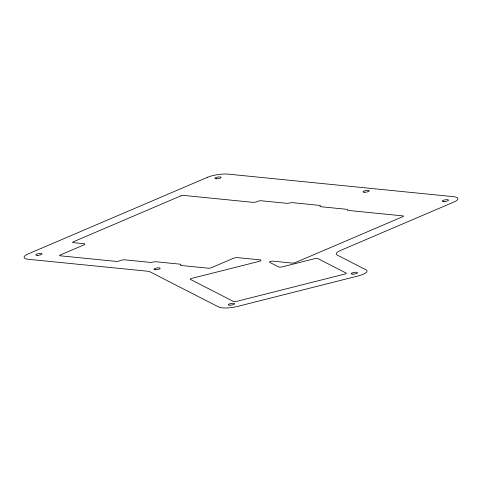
<?xml version="1.0" encoding="UTF-8"?>
<svg xmlns="http://www.w3.org/2000/svg" width="482" height="482" viewBox="0 0 482 482"><rect width="100%" height="100%" fill="white"/><g stroke="black" fill="none" stroke-linecap="round" stroke-linejoin="round"><path stroke-width="0.72" d="M207.356 177.364L28.095 253.954A14.882 3.826 -9 0 0 28.721 259.334L146.775 271.143A14.882 3.826 -9 0 1 150.36 271.999L218.695 307.01A14.882 3.826 -9 0 0 237.813 306.353L357.771 276.053A14.882 3.826 -9 0 0 365.995 269.812L337.298 255.111A14.882 3.826 -9 0 1 340.256 250.586L453.905 202.03A14.882 3.826 -9 0 0 453.279 196.65L228.155 174.129A14.882 3.826 -9 0 0 207.356 177.364M180.81 195.879L73.18 241.862A2.127 0.548 -9 0 0 73.27 242.633L83.85 243.693A3.241 0.831 -9 0 1 83.989 244.862L60.202 255.026A2.163 0.554 -9 0 0 60.292 255.803L116.27 261.407A2.163 0.554 -9 0 0 119.289 260.937L120.205 260.545A3.241 0.831 -9 0 1 124.736 259.84L150.288 262.395A2.163 0.554 -9 0 0 152.643 262.148A3.241 0.831 -9 0 1 156.18 261.78L179.894 264.154A3.241 0.831 -9 0 1 180.684 264.955A2.163 0.554 -9 0 0 181.208 265.492L208.314 268.203A2.163 0.554 -9 0 0 211.339 267.733L233.294 258.352A3.241 0.831 -9 0 1 237.819 257.647L259.985 259.864A3.241 0.831 -9 0 1 258.973 261.407L191.523 278.445A2.163 0.554 -9 0 0 190.33 279.349L233.619 301.539A2.163 0.554 -9 0 0 236.397 301.443L345.004 274.011A2.163 0.554 -9 0 0 346.197 273.107L317.734 258.515A2.163 0.554 -9 0 0 314.957 258.611L282.723 266.757A3.241 0.831 -9 0 1 278.56 266.895L269.577 262.292A2.163 0.554 -9 0 1 270.36 261.503A2.163 0.554 -9 0 1 273.023 261.166L292.249 263.088A2.163 0.554 -9 0 0 295.267 262.618L402.85 216.659A2.163 0.554 -9 0 0 402.759 215.876L348.329 210.435A3.241 0.831 -9 0 1 347.408 209.76A2.163 0.554 -9 0 0 346.793 209.315L321.006 206.736A3.241 0.831 -9 0 1 320.217 205.928A2.163 0.554 -9 0 0 319.687 205.398L292.297 202.657A2.163 0.554 -9 0 0 289.941 202.904A3.241 0.831 -9 0 1 286.404 203.271L261.136 200.747A2.163 0.554 -9 0 0 258.117 201.217L257.201 201.609A3.241 0.831 -9 0 1 252.676 202.313L183.781 195.421A2.127 0.548 -9 0 0 180.81 195.879M364.639 192.258A3.187 0.819 -9 0 0 369.284 190.818A3.187 0.819 -9 0 0 364.476 190.848A3.187 0.819 -9 0 0 364.639 192.258M443.88 201.566A3.187 0.819 -9 0 0 448.525 200.126A3.187 0.819 -9 0 0 443.711 200.157A3.187 0.819 -9 0 0 443.88 201.566M352.842 274.144A3.187 0.819 -9 0 0 357.487 272.704A3.187 0.819 -9 0 0 352.673 272.734A3.187 0.819 -9 0 0 352.842 274.144M230.004 305.166A3.187 0.819 -9 0 0 234.65 303.726A3.187 0.819 -9 0 0 229.842 303.756A3.187 0.819 -9 0 0 230.004 305.166M155.572 269.745A3.187 0.819 -9 0 0 160.217 268.305A3.187 0.819 -9 0 0 155.403 268.335A3.187 0.819 -9 0 0 155.572 269.745M37.415 255.34A3.187 0.819 -9 0 0 42.061 253.9A3.187 0.819 -9 0 0 37.247 253.93A3.187 0.819 -9 0 0 37.415 255.34M216.514 178.822A3.187 0.819 -9 0 0 221.16 177.382A3.187 0.819 -9 0 0 216.346 177.412A3.187 0.819 -9 0 0 216.514 178.822"/></g></svg>
